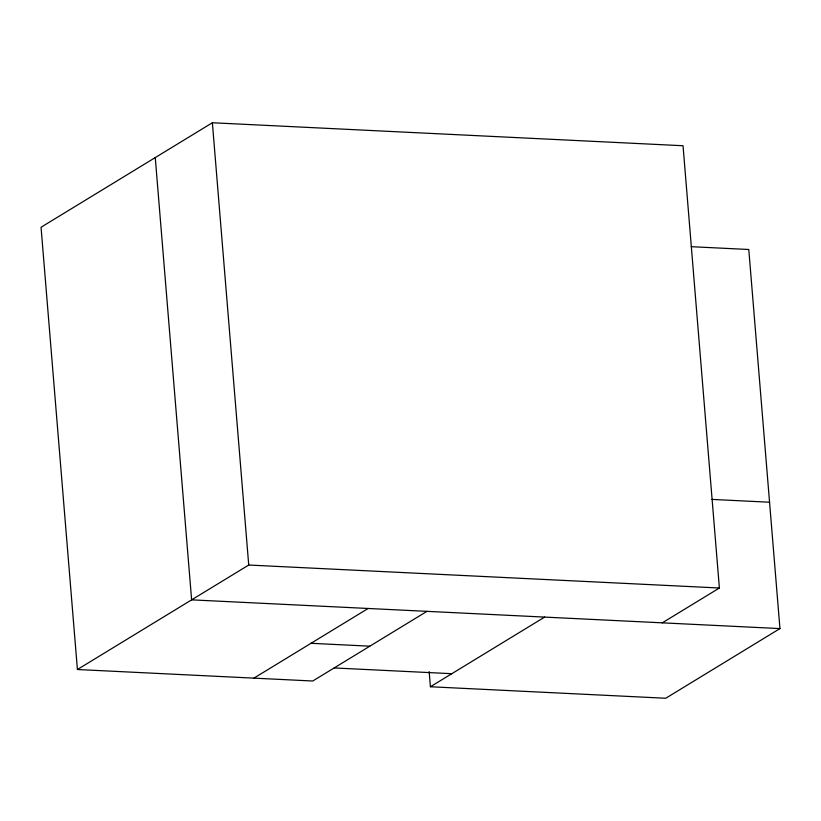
<?xml version="1.0" encoding="UTF-8"?>
<svg xmlns="http://www.w3.org/2000/svg" width="821" height="821" viewBox="0 0 821 821"><rect width="100%" height="100%" fill="white"/><g stroke="black" fill="none" stroke-linecap="round" stroke-linejoin="round"><path stroke-width="1.23" d="M662.28 622.841L719.391 588.01L683.031 145.738L212.372 122.75L41.05 227.243L77.41 669.515L312.739 681.009L426.951 611.347M77.41 669.515L248.732 565.033L719.391 588.01M253.905 678.136L368.126 608.474M429.157 671.588L430.409 686.756L544.621 617.094M691.231 246.69L748.783 249.492L779.95 628.588L665.739 698.25L430.409 686.756M712.012 499.414L769.564 502.226M779.95 628.588L191.621 599.853L155.261 157.581M311.015 643.305L369.85 646.178M334.157 667.945L451.817 673.692M212.372 122.75L248.732 565.033"/></g></svg>
